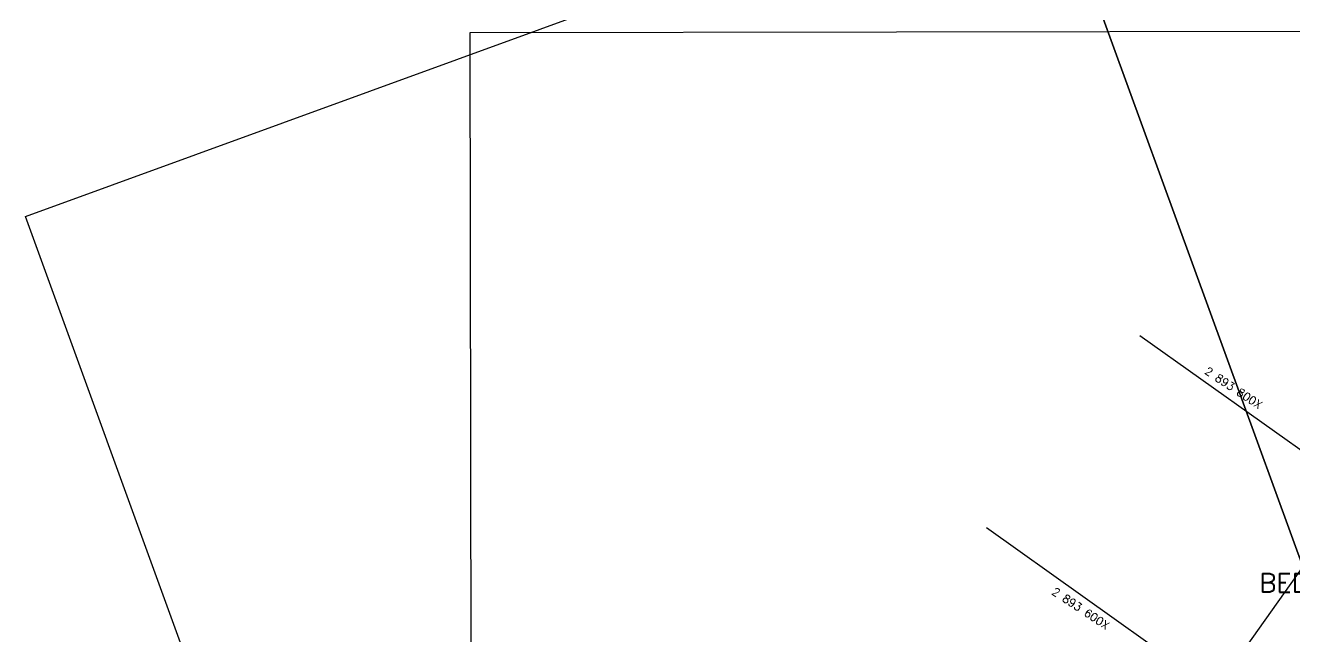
# Model space of a CAD drawing. Header units: millimetres. Extents: x -223 to 5526, y -1450 to 1963.
# Drawn here: x -223 to 729, y 532 to 989 of the extents above; entities that cross this region are included whole.
import ezdxf

# ---------------------------------------------------------------- set-up
doc = ezdxf.new("R2010")
doc.units = ezdxf.units.MM
doc.header["$MEASUREMENT"] = 0
doc.layers.get('0').update_dxf_attribs({"linetype": 'CONTINUOUS'})
for name, color, linetype in [('LO-GRID', 252, 'CONTINUOUS'), ('TXT3', 3, 'CONTINUOUS'), ('TXT5', 5, 'CONTINUOUS')]:
    doc.layers.add(name, color=color, linetype=linetype)
doc.styles.add('ROMANS', font='romans.shx')
picture_1 = doc.add_image_def('image3.jpg', size_in_pixel=(1700, 2338))
picture_2 = doc.add_image_def('image6.jpg', size_in_pixel=(1700, 2338))
picture_3 = doc.add_image_def('image7.jpg', size_in_pixel=(1700, 2338))

msp = doc.modelspace()

# ---------------------------------------------------------------- linework, layer by layer
at = {"layer": 'LO-GRID'}
for p, q in [((1488.67, 1642.27), (134.36, -259.31)), ((612.81, 757.24), (2567.7, -635.03)), ((497.75, 613.4), (1646.47, -204.72))]:
    msp.add_line(p, q, dxfattribs=at)

# ---------------------------------------------------------------- texts
at = {"layer": 'TXT3', "style": 'ROMANS'}
for s, p in [('2 893 800X', (660.75, 729.08)), ('2 893 600X', (546.22, 563.85))]:
    msp.add_text(s, height=6, rotation=326.44004, dxfattribs=at).set_placement(p)
at = {"layer": 'TXT5', "style": 'ROMANS'}
msp.add_text('BEDFORD 68 IR', height=14, dxfattribs=at).set_placement((702.39, 564.87))

# ---------------------------------------------------------------- pictures from other files: only their frames are drawn
image = msp.add_image(picture_3, insert=(1299.54, 1400.48), size_in_units=(810, 1113.99), rotation=-159.99516)
image.dxf.flags = 7
image = msp.add_image(picture_2, insert=(158.38, -200.5), size_in_units=(810, 1113.99), rotation=20.00484)
image.dxf.flags = 7
image = msp.add_image(picture_1, insert=(1601.04, -95.6), size_in_units=(1082.33, 1488.52), rotation=90.10189)
image.dxf.flags = 7

doc.saveas('drawing.dxf')
